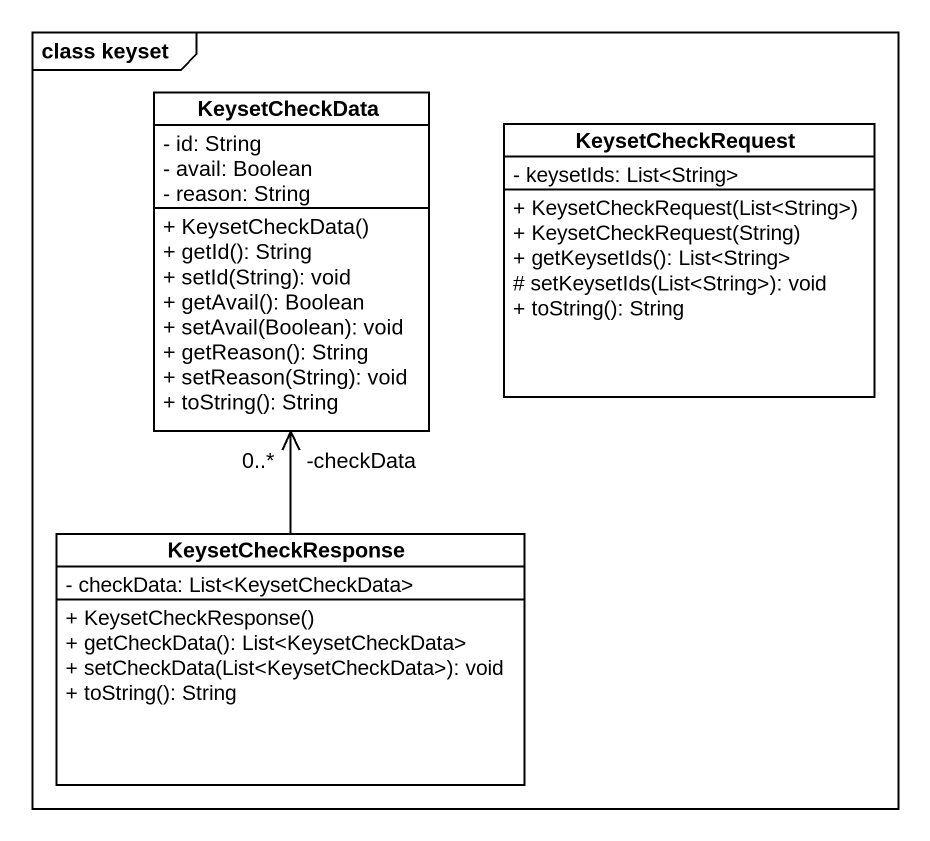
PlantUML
@startuml
mainframe class keyset
hide circle
hide empty members
skinparam classAttributeIconSize 0
class KeysetCheckData {
  - id: String
  - avail: Boolean
  - reason: String
  + KeysetCheckData()
  + getId(): String
  + setId(String): void
  + getAvail(): Boolean
  + setAvail(Boolean): void
  + getReason(): String
  + setReason(String): void
  + toString(): String
}
class KeysetCheckRequest {
  - keysetIds: List<String>
  + KeysetCheckRequest(List<String>)
  + KeysetCheckRequest(String)
  + getKeysetIds(): List<String>
  # setKeysetIds(List<String>): void
  + toString(): String
}
class KeysetCheckResponse {
  - checkData: List<KeysetCheckData>
  + KeysetCheckResponse()
  + getCheckData(): List<KeysetCheckData>
  + setCheckData(List<KeysetCheckData>): void
  + toString(): String
}
KeysetCheckResponse -up-> "-checkData\n0..*" KeysetCheckData
@enduml
